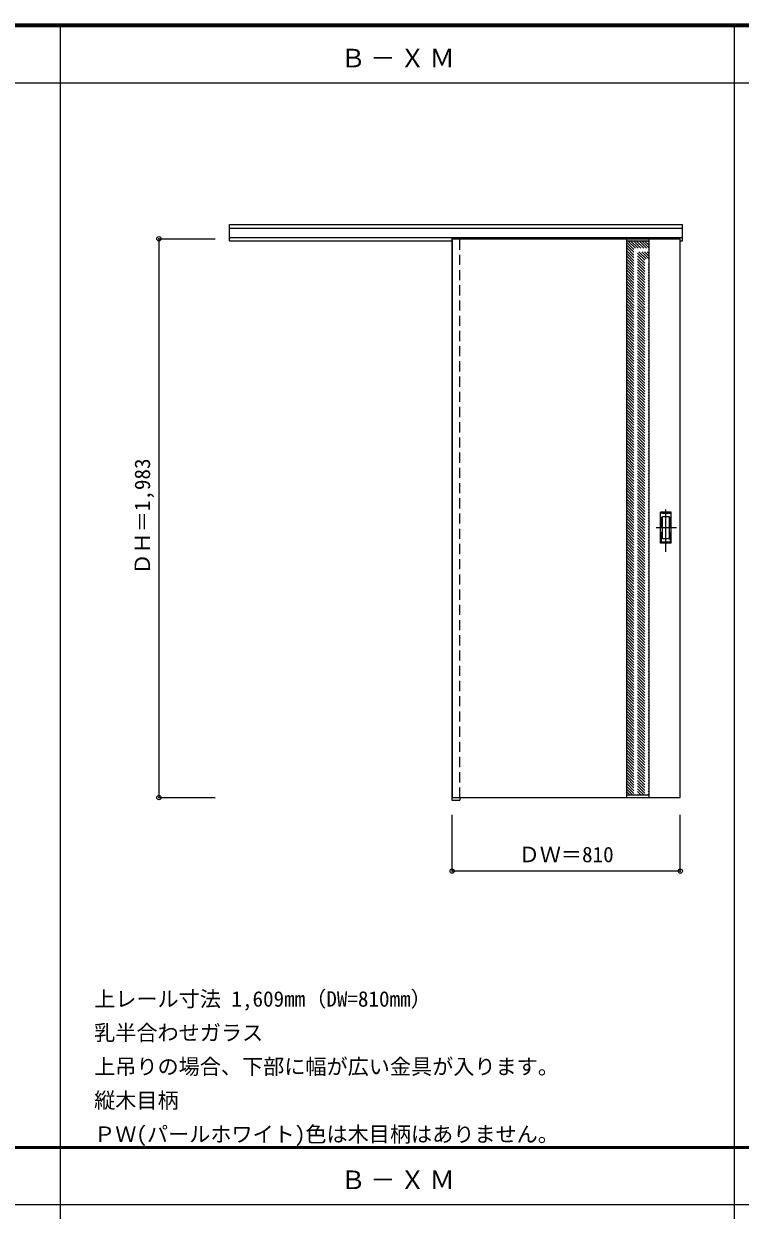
# Model space of a CAD drawing. Units: millimetres, scale not verified. Extents: x -6000 to 5700, y -4307 to 4175.
# Drawn here: x -3046 to -502, y -36 to 4175 of the extents above; entities that cross this region are included whole.
import ezdxf
from ezdxf.enums import TextEntityAlignment as Align

# ---------------------------------------------------------------- set-up
doc = ezdxf.new("R2010")
doc.units = ezdxf.units.MM
doc.header["$LTSCALE"] = 30
doc.header["$PDMODE"] = 32
doc.header["$PDSIZE"] = 15
doc.linetypes.add('CHAIN1', pattern=[8, 5, -1, 1, -1])
doc.linetypes.add('DASHED1', pattern=[1.8, 1.2, -0.6])
for name, color, linetype in [('0-2_扉', 3, 'Continuous'), ('0-3_仕上げ', 3, 'Continuous'), ('0-4_枠', 3, 'Continuous'), ('0-6_引手', 7, 'Continuous'), ('0-A_文字', 7, 'Continuous'), ('0-B_寸法', 4, 'Continuous'), ('0-C_ハッチ', 4, 'DASHED1'), ('F-1_枠', 6, 'Continuous')]:
    doc.layers.add(name, color=color, linetype=linetype)
doc.styles.add('ＭＳ ゴシック', font='')
doc.styles.get('ＭＳ ゴシック').set_extended_font_data('MS Gothic')

msp = doc.modelspace()

# ---------------------------------------------------------------- linework, layer by layer
at = {"layer": '0-2_扉', "color": 4, "linetype": 'DASHED1'}
msp.add_line((-1525, 3412), (-1525, 3408), dxfattribs=at)
at = {"layer": '0-2_扉'}
for q in [(-1525, 1429), (-715, 3412)]:
    msp.add_line((-1525, 3412), q, dxfattribs=at)
msp.add_lwpolyline([(-1525, 1429), (-715, 1429), (-715, 3412)], dxfattribs=at)
at = {"layer": '0-3_仕上げ'}
for p, q in [((-905, 1429), (-905, 3412)), ((-825, 1429), (-825, 3412))]:
    msp.add_line(p, q, dxfattribs=at)
at = {"layer": '0-3_仕上げ', "color": 7}
for p, q in [((-825, 3404), (-905, 3404)), ((-825, 1437), (-905, 1437))]:
    msp.add_line(p, q, dxfattribs=at)
at = {"layer": '0-4_枠'}
for p, q in [((-2316, 3462), (-707, 3462)), ((-2316, 3405), (-2316, 3462)), ((-2316, 3449), (-707, 3449)), ((-2316, 3417), (-707, 3417)), ((-1526, 3417), (-1526, 1420)), ((-1498, 3412), (-1498, 3417)), ((-2316, 3405), (-1525, 3405)), ((-1526, 1420), (-1498, 1420)), ((-1498, 1429), (-1498, 1420))]:
    msp.add_line(p, q, dxfattribs=at)
at = {"layer": '0-4_枠', "color": 4, "linetype": 'DASHED1'}
msp.add_line((-1498, 1429), (-1498, 3412), dxfattribs=at)
at = {"layer": '0-4_枠'}
msp.add_lwpolyline([(-715, 3405), (-707, 3405), (-707, 3462)], dxfattribs=at)
at = {"layer": '0-6_引手', "linetype": 'CHAIN1'}
for p, q in [((-766, 2301.27), (-766, 2472.12)), ((-727.93, 2386.5), (-800.44, 2386.5))]:
    msp.add_line(p, q, dxfattribs=at)
at = {"layer": '0-6_引手'}
for p, q in [((-747, 2441.5), (-785, 2441.5)), ((-785, 2331.5), (-785, 2441.5)), ((-753.5, 2425.5), (-778.5, 2425.5)), ((-778.5, 2347.5), (-778.5, 2425.5)), ((-753.5, 2347.5), (-753.5, 2425.5)), ((-747, 2331.5), (-747, 2441.5)), ((-747, 2331.5), (-785, 2331.5)), ((-753.5, 2347.5), (-778.5, 2347.5))]:
    msp.add_line(p, q, dxfattribs=at)
at = {"layer": '0-6_引手', "linetype": 'DASHED1'}
for p, q in [((-782, 2335.5), (-782, 2437.5)), ((-750, 2335.5), (-782, 2335.5))]:
    msp.add_line(p, q, dxfattribs=at)
msp.add_lwpolyline([(-750, 2335.5), (-750, 2437.5), (-782, 2437.5)], dxfattribs=at)
at = {"layer": '0-B_寸法'}
for p, q in [((-2566, 3412), (-2566, 1429)), ((-2566, 3412), (-2366, 3412)), ((-2566, 1429), (-2366, 1429)), ((-1525, 1168), (-1525, 1368)), ((-715, 1168), (-715, 1368)), ((-715, 1168), (-1525, 1168))]:
    msp.add_line(p, q, dxfattribs=at)
at = {"layer": '0-B_寸法', "color": 7}
for p in [(-2566, 3412), (-2566, 1429), (-1525, 1168), (-715, 1168)]:
    msp.add_point(p, dxfattribs=at)
at = {"layer": '0-C_ハッチ'}
for p, q in [((-905, 3399.15), (-825, 3319.15)), ((-905, 3389.25), (-825, 3309.25)), ((-905, 3379.35), (-825, 3299.35)), ((-905, 3369.45), (-825, 3289.45)), ((-899.95, 3404), (-825, 3329.05)), ((-890.05, 3404), (-825, 3338.95)), ((-880.15, 3404), (-825, 3348.85)), ((-870.25, 3404), (-825, 3358.75)), ((-860.35, 3404), (-825, 3368.65)), ((-850.45, 3404), (-825, 3378.55)), ((-840.55, 3404), (-825, 3388.45)), ((-830.65, 3404), (-825, 3398.35)), ((-905, 3359.55), (-825, 3279.55)), ((-905, 3349.66), (-825, 3269.66)), ((-905, 3339.76), (-825, 3259.76)), ((-905, 3329.86), (-825, 3249.86)), ((-905, 3319.96), (-825, 3239.96)), ((-905, 3310.06), (-825, 3230.06)), ((-905, 3300.16), (-825, 3220.16)), ((-905, 3290.26), (-825, 3210.26)), ((-905, 3280.36), (-825, 3200.36)), ((-905, 3270.46), (-825, 3190.46)), ((-905, 3260.56), (-825, 3180.56)), ((-905, 3250.66), (-825, 3170.66)), ((-905, 3240.76), (-825, 3160.76)), ((-905, 3230.86), (-825, 3150.86)), ((-905, 3220.96), (-825, 3140.96)), ((-905, 3211.06), (-825, 3131.06)), ((-905, 3201.16), (-825, 3121.16)), ((-905, 3191.26), (-825, 3111.26)), ((-905, 3181.36), (-825, 3101.36)), ((-905, 3171.46), (-825, 3091.46)), ((-905, 3161.56), (-825, 3081.56)), ((-905, 3151.67), (-825, 3071.67)), ((-905, 3141.77), (-825, 3061.77)), ((-905, 3131.87), (-825, 3051.87)), ((-905, 3121.97), (-825, 3041.97)), ((-905, 3112.07), (-825, 3032.07)), ((-905, 3102.17), (-825, 3022.17)), ((-905, 3092.27), (-825, 3012.27)), ((-905, 3082.37), (-825, 3002.37)), ((-905, 3072.47), (-825, 2992.47)), ((-905, 3062.57), (-825, 2982.57)), ((-905, 3052.67), (-825, 2972.67)), ((-905, 3042.77), (-825, 2962.77)), ((-905, 3032.87), (-825, 2952.87)), ((-905, 3022.97), (-825, 2942.97)), ((-905, 3013.07), (-825, 2933.07)), ((-905, 3003.17), (-825, 2923.17)), ((-905, 2993.27), (-825, 2913.27)), ((-905, 2983.37), (-825, 2903.37)), ((-905, 2973.47), (-825, 2893.47)), ((-905, 2963.58), (-825, 2883.58)), ((-905, 2953.68), (-825, 2873.68)), ((-905, 2943.78), (-825, 2863.78)), ((-905, 2933.88), (-825, 2853.88)), ((-905, 2923.98), (-825, 2843.98)), ((-905, 2914.08), (-825, 2834.08)), ((-905, 2904.18), (-825, 2824.18)), ((-905, 2894.28), (-825, 2814.28)), ((-905, 2884.38), (-825, 2804.38)), ((-905, 2874.48), (-825, 2794.48)), ((-905, 2864.58), (-825, 2784.58)), ((-905, 2854.68), (-825, 2774.68)), ((-905, 2844.78), (-825, 2764.78)), ((-905, 2834.88), (-825, 2754.88)), ((-905, 2824.98), (-825, 2744.98)), ((-905, 2815.08), (-825, 2735.08)), ((-905, 2805.18), (-825, 2725.18)), ((-905, 2795.28), (-825, 2715.28)), ((-905, 2785.38), (-825, 2705.38)), ((-905, 2775.48), (-825, 2695.48)), ((-905, 2765.59), (-825, 2685.59)), ((-905, 2755.69), (-825, 2675.69)), ((-905, 2745.79), (-825, 2665.79)), ((-905, 2735.89), (-825, 2655.89)), ((-905, 2725.99), (-825, 2645.99)), ((-905, 2716.09), (-825, 2636.09)), ((-905, 2706.19), (-825, 2626.19)), ((-905, 2696.29), (-825, 2616.29)), ((-905, 2686.39), (-825, 2606.39)), ((-905, 2676.49), (-825, 2596.49)), ((-905, 2666.59), (-825, 2586.59)), ((-905, 2656.69), (-825, 2576.69)), ((-905, 2646.79), (-825, 2566.79)), ((-905, 2636.89), (-825, 2556.89)), ((-905, 2626.99), (-825, 2546.99)), ((-905, 2617.09), (-825, 2537.09)), ((-905, 2607.19), (-825, 2527.19)), ((-905, 2597.29), (-825, 2517.29)), ((-905, 2587.39), (-825, 2507.39)), ((-905, 2577.49), (-825, 2497.49)), ((-905, 2567.6), (-825, 2487.6)), ((-905, 2557.7), (-825, 2477.7)), ((-905, 2547.8), (-825, 2467.8)), ((-905, 2537.9), (-825, 2457.9)), ((-905, 2528), (-825, 2448)), ((-905, 2518.1), (-825, 2438.1)), ((-905, 2508.2), (-825, 2428.2)), ((-905, 2498.3), (-825, 2418.3)), ((-905, 2488.4), (-825, 2408.4)), ((-905, 2478.5), (-825, 2398.5)), ((-905, 2468.6), (-825, 2388.6)), ((-905, 2458.7), (-825, 2378.7)), ((-905, 2448.8), (-825, 2368.8)), ((-905, 2438.9), (-825, 2358.9)), ((-905, 2429), (-825, 2349)), ((-905, 2419.1), (-825, 2339.1)), ((-905, 2409.2), (-825, 2329.2)), ((-905, 2399.3), (-825, 2319.3)), ((-905, 2389.4), (-825, 2309.4)), ((-905, 2379.5), (-825, 2299.5)), ((-905, 2369.61), (-825, 2289.61)), ((-905, 2359.71), (-825, 2279.71)), ((-905, 2349.81), (-825, 2269.81)), ((-905, 2339.91), (-825, 2259.91)), ((-905, 2330.01), (-825, 2250.01)), ((-905, 2320.11), (-825, 2240.11)), ((-905, 2310.21), (-825, 2230.21)), ((-905, 2300.31), (-825, 2220.31)), ((-905, 2290.41), (-825, 2210.41)), ((-905, 2280.51), (-825, 2200.51)), ((-905, 2270.61), (-825, 2190.61)), ((-905, 2260.71), (-825, 2180.71)), ((-905, 2250.81), (-825, 2170.81)), ((-905, 2240.91), (-825, 2160.91)), ((-905, 2231.01), (-825, 2151.01)), ((-905, 2221.11), (-825, 2141.11)), ((-905, 2211.21), (-825, 2131.21)), ((-905, 2201.31), (-825, 2121.31)), ((-905, 2191.41), (-825, 2111.41)), ((-905, 2181.51), (-825, 2101.51)), ((-905, 2171.62), (-825, 2091.62)), ((-905, 2161.72), (-825, 2081.72)), ((-905, 2151.82), (-825, 2071.82)), ((-905, 2141.92), (-825, 2061.92)), ((-905, 2132.02), (-825, 2052.02)), ((-905, 2122.12), (-825, 2042.12)), ((-905, 2112.22), (-825, 2032.22)), ((-905, 2102.32), (-825, 2022.32)), ((-905, 2092.42), (-825, 2012.42)), ((-905, 2082.52), (-825, 2002.52)), ((-905, 2072.62), (-825, 1992.62)), ((-905, 2062.72), (-825, 1982.72)), ((-905, 2052.82), (-825, 1972.82)), ((-905, 2042.92), (-825, 1962.92)), ((-905, 2033.02), (-825, 1953.02)), ((-905, 2023.12), (-825, 1943.12)), ((-905, 2013.22), (-825, 1933.22)), ((-905, 2003.32), (-825, 1923.32)), ((-905, 1993.42), (-825, 1913.42)), ((-905, 1983.53), (-825, 1903.53)), ((-905, 1973.63), (-825, 1893.63)), ((-905, 1963.73), (-825, 1883.73)), ((-905, 1953.83), (-825, 1873.83)), ((-905, 1943.93), (-825, 1863.93)), ((-905, 1934.03), (-825, 1854.03)), ((-905, 1924.13), (-825, 1844.13)), ((-905, 1914.23), (-825, 1834.23)), ((-905, 1904.33), (-825, 1824.33)), ((-905, 1894.43), (-825, 1814.43)), ((-905, 1884.53), (-825, 1804.53)), ((-905, 1874.63), (-825, 1794.63)), ((-905, 1864.73), (-825, 1784.73)), ((-905, 1854.83), (-825, 1774.83)), ((-905, 1844.93), (-825, 1764.93)), ((-905, 1835.03), (-825, 1755.03)), ((-905, 1825.13), (-825, 1745.13)), ((-905, 1815.23), (-825, 1735.23)), ((-905, 1805.33), (-825, 1725.33)), ((-905, 1795.43), (-825, 1715.43)), ((-905, 1785.54), (-825, 1705.54)), ((-905, 1775.64), (-825, 1695.64)), ((-905, 1765.74), (-825, 1685.74)), ((-905, 1755.84), (-825, 1675.84)), ((-905, 1745.94), (-825, 1665.94)), ((-905, 1736.04), (-825, 1656.04)), ((-905, 1726.14), (-825, 1646.14)), ((-905, 1716.24), (-825, 1636.24)), ((-905, 1706.34), (-825, 1626.34)), ((-905, 1696.44), (-825, 1616.44)), ((-905, 1686.54), (-825, 1606.54)), ((-905, 1676.64), (-825, 1596.64)), ((-905, 1666.74), (-825, 1586.74)), ((-905, 1656.84), (-825, 1576.84)), ((-905, 1646.94), (-825, 1566.94)), ((-905, 1637.04), (-825, 1557.04)), ((-905, 1627.14), (-825, 1547.14)), ((-905, 1617.24), (-825, 1537.24)), ((-905, 1607.34), (-825, 1527.34)), ((-905, 1597.44), (-825, 1517.44)), ((-905, 1587.55), (-825, 1507.55)), ((-905, 1577.65), (-825, 1497.65)), ((-905, 1567.75), (-825, 1487.75)), ((-905, 1557.85), (-825, 1477.85)), ((-905, 1547.95), (-825, 1467.95)), ((-905, 1538.05), (-825, 1458.05)), ((-905, 1528.15), (-825, 1448.15)), ((-905, 1518.25), (-825, 1438.25)), ((-905, 1508.35), (-833.65, 1437)), ((-905, 1498.45), (-843.55, 1437)), ((-905, 1488.55), (-853.45, 1437)), ((-905, 1478.65), (-863.35, 1437)), ((-905, 1468.75), (-873.25, 1437)), ((-905, 1458.85), (-883.15, 1437)), ((-905, 1448.95), (-893.05, 1437))]:
    msp.add_line(p, q, dxfattribs=at)
at = {"layer": 'F-1_枠'}
for p, q in [((-6000, 4175), (5700, 4175)), ((-6000, 4170), (5700, 4170)), ((-2916, -3790), (-2916, 4175)), ((-522, -3790), (-522, 4175)), ((-6000, 4165), (5700, 4165)), ((-6000, 3965), (5700, 3965)), ((-6000, 190.5), (5700, 190.5)), ((-6000, 187.5), (5700, 187.5)), ((-6000, 184.5), (5700, 184.5)), ((-6000, -15.5), (5700, -15.5))]:
    msp.add_line(p, q, dxfattribs=at)

# ---------------------------------------------------------------- texts
at = {"layer": '0-A_文字', "style": 'ＭＳ ゴシック'}
for s, p in [('上レール寸法 1,609mm（DW=810mm）', (-2796, 670.5)), ('乳半合わせガラス', (-2796, 550.5)), ('上吊りの場合、下部に幅が広い金具が入ります。', (-2796, 430.5)), ('縦木目柄', (-2796, 310.5)), ('ＰＷ(パールホワイト)色は木目柄はありません。', (-2796, 190.5))]:
    msp.add_text(s, height=54.99, dxfattribs=at).set_placement(p, align=Align.BOTTOM_LEFT)
at = {"layer": '0-A_文字', "char_height": 65.98, "attachment_point": 7, "style": 'ＭＳ ゴシック'}
for insert in [(-1921.5, 4020), (-1921.5, 39.5)]:
    msp.add_mtext('\\T1.17;Ｂ－ＸＭ', dxfattribs=dict(at, insert=insert))
at = {"layer": '0-B_寸法', "color": 7, "style": 'ＭＳ ゴシック'}
msp.add_text('ＤＨ＝1,983', height=54.99, rotation=90, dxfattribs=at).set_placement((-2581, 2220.25), align=Align.BOTTOM_LEFT)
msp.add_text('ＤＷ＝810', height=54.99, dxfattribs=at).set_placement((-1288.75, 1183), align=Align.BOTTOM_LEFT)

doc.saveas('drawing.dxf')
